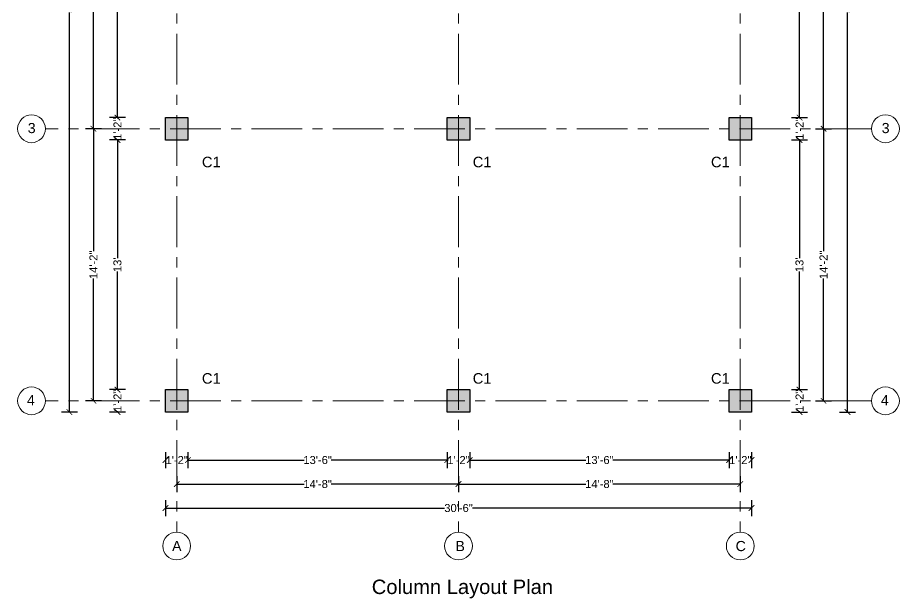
# Model space of a CAD drawing. Header units: inches. Extents: x 2970 to 17976, y 9207 to 14243.
# Drawn here: x 3723 to 4274, y 13517 to 13880 of the extents above; entities that cross this region are included whole.
import ezdxf

# ---------------------------------------------------------------- set-up
doc = ezdxf.new("R2010")
doc.units = ezdxf.units.IN
doc.header["$PDMODE"] = 34
doc.linetypes.add('CENTER', pattern=[50.8, 31.75, -6.35, 6.35, -6.35])
for name, color, linetype, lineweight in [('center line', 222, 'CENTER', 5), ('DIMENSION', 134, 'Continuous', 15), ('pillar', 40, 'Continuous', 30), ('stairs', 4, 'Continuous', 13), ('TEXT', 30, 'Continuous', 13)]:
    doc.layers.add(name, color=color, linetype=linetype, lineweight=lineweight)
doc.styles.get("Standard").update_dxf_attribs({"font": 'arial.ttf'})
doc.dimstyles.get("Standard").update_dxf_attribs({"dimtxt": 5, "dimasz": 3.5, "dimexe": 5, "dimexo": 3, "dimgap": 0.09, "dimtad": 0, "dimdec": 0, "dimzin": 0, "dimdsep": 46, "dimlunit": 4, "dimtxsty": 'Standard', "dimblk": 'ARCHTICK', "dimcen": 0.09, "dimadec": 0, "dimazin": 0, "dimtfac": 1, "dimtdec": 0, "dimtofl": 0, "dimtmove": 0, "dimatfit": 3, "dimfxl": 5, "dimfxlon": 1, "dimtolj": 1, "dimtzin": 0, "dimarcsym": 0})

# ---------------------------------------------------------------- blocks, each defined once
blk = doc.blocks.new('pillar')
h = blk.add_hatch(color=256)
h.dxf.hatch_style = 1
h.paths.add_polyline_path([(2623.04, 2262.43), (2637.04, 2262.43), (2637.04, 2276.43), (2623.04, 2276.43)])
blk.add_lwpolyline([(2623.04, 2276.43), (2637.04, 2276.43), (2637.04, 2262.43), (2623.04, 2262.43)], close=True)
blk = doc.blocks.new('_ArchTick')
at = {"color": 0, "linetype": 'ByBlock', "const_width": 0.15}
blk.add_lwpolyline([(-0.5, -0.5), (0.5, 0.5)], dxfattribs=at)
blk = doc.blocks.new('*D342')
at = {"layer": 'Defpoints', "color": 0, "transparency": 16777216}
for p in [(3815.63, 13633.71), (3829.63, 13633.71), (3829.63, 13603.71)]:
    blk.add_point(p, dxfattribs=at)
at = {"layer": 'DIMENSION', "color": 0, "lineweight": -2, "transparency": 16777216}
for p, q in [((3815.63, 13608.71), (3815.63, 13598.71)), ((3829.63, 13608.71), (3829.63, 13598.71)), ((3815.63, 13603.71), (3816.13, 13603.71)), ((3829.63, 13603.71), (3829.13, 13603.71))]:
    blk.add_line(p, q, dxfattribs=at)
at = {"layer": 'DIMENSION', "color": 0, "lineweight": -2, "transparency": 16777216, "xscale": 3.5, "yscale": 3.5, "zscale": 3.5, "rotation": 180}
blk.add_blockref('_ArchTick', (3815.63, 13603.71), dxfattribs=at)
at = {"layer": 'DIMENSION', "color": 0, "lineweight": -2, "transparency": 16777216, "xscale": 3.5, "yscale": 3.5, "zscale": 3.5}
blk.add_blockref('_ArchTick', (3829.63, 13603.71), dxfattribs=at)
at = {"layer": 'DIMENSION', "color": 0, "transparency": 16777216, "insert": (3822.63, 13603.71), "char_height": 5, "attachment_point": 5}
blk.add_mtext('\\A1;1\'-2"', dxfattribs=at)
blk = doc.blocks.new('*D343')
at = {"layer": 'Defpoints', "color": 0, "transparency": 16777216}
for p in [(3829.63, 13633.71), (3991.63, 13633.71), (3991.63, 13603.71)]:
    blk.add_point(p, dxfattribs=at)
at = {"layer": 'DIMENSION', "color": 0, "lineweight": -2, "transparency": 16777216}
for p, q in [((3829.63, 13608.71), (3829.63, 13598.71)), ((3991.63, 13608.71), (3991.63, 13598.71)), ((3829.63, 13603.71), (3902.19, 13603.71)), ((3991.63, 13603.71), (3919.08, 13603.71))]:
    blk.add_line(p, q, dxfattribs=at)
at = {"layer": 'DIMENSION', "color": 0, "lineweight": -2, "transparency": 16777216, "xscale": 3.5, "yscale": 3.5, "zscale": 3.5, "rotation": 180}
blk.add_blockref('_ArchTick', (3829.63, 13603.71), dxfattribs=at)
at = {"layer": 'DIMENSION', "color": 0, "lineweight": -2, "transparency": 16777216, "xscale": 3.5, "yscale": 3.5, "zscale": 3.5}
blk.add_blockref('_ArchTick', (3991.63, 13603.71), dxfattribs=at)
at = {"layer": 'DIMENSION', "color": 0, "transparency": 16777216, "insert": (3910.63, 13603.71), "char_height": 5, "attachment_point": 5}
blk.add_mtext('\\A1;13\'-6"', dxfattribs=at)
blk = doc.blocks.new('*D344')
at = {"layer": 'Defpoints', "color": 0, "transparency": 16777216}
for p in [(3991.63, 13633.71), (4005.63, 13633.71), (4005.63, 13603.71)]:
    blk.add_point(p, dxfattribs=at)
at = {"layer": 'DIMENSION', "color": 0, "lineweight": -2, "transparency": 16777216}
for p, q in [((3991.63, 13608.71), (3991.63, 13598.71)), ((4005.63, 13608.71), (4005.63, 13598.71)), ((3991.63, 13603.71), (3992.13, 13603.71)), ((4005.63, 13603.71), (4005.13, 13603.71))]:
    blk.add_line(p, q, dxfattribs=at)
at = {"layer": 'DIMENSION', "color": 0, "lineweight": -2, "transparency": 16777216, "xscale": 3.5, "yscale": 3.5, "zscale": 3.5, "rotation": 180}
blk.add_blockref('_ArchTick', (3991.63, 13603.71), dxfattribs=at)
at = {"layer": 'DIMENSION', "color": 0, "lineweight": -2, "transparency": 16777216, "xscale": 3.5, "yscale": 3.5, "zscale": 3.5}
blk.add_blockref('_ArchTick', (4005.63, 13603.71), dxfattribs=at)
at = {"layer": 'DIMENSION', "color": 0, "transparency": 16777216, "insert": (3998.63, 13603.71), "char_height": 5, "attachment_point": 5}
blk.add_mtext('\\A1;1\'-2"', dxfattribs=at)
blk = doc.blocks.new('*D345')
at = {"layer": 'Defpoints', "color": 0, "transparency": 16777216}
for p in [(4005.63, 13633.71), (4167.63, 13633.71), (4167.63, 13603.71)]:
    blk.add_point(p, dxfattribs=at)
at = {"layer": 'DIMENSION', "color": 0, "lineweight": -2, "transparency": 16777216}
for p, q in [((4005.63, 13608.71), (4005.63, 13598.71)), ((4167.63, 13608.71), (4167.63, 13598.71)), ((4005.63, 13603.71), (4078.19, 13603.71)), ((4167.63, 13603.71), (4095.08, 13603.71))]:
    blk.add_line(p, q, dxfattribs=at)
at = {"layer": 'DIMENSION', "color": 0, "lineweight": -2, "transparency": 16777216, "xscale": 3.5, "yscale": 3.5, "zscale": 3.5, "rotation": 180}
blk.add_blockref('_ArchTick', (4005.63, 13603.71), dxfattribs=at)
at = {"layer": 'DIMENSION', "color": 0, "lineweight": -2, "transparency": 16777216, "xscale": 3.5, "yscale": 3.5, "zscale": 3.5}
blk.add_blockref('_ArchTick', (4167.63, 13603.71), dxfattribs=at)
at = {"layer": 'DIMENSION', "color": 0, "transparency": 16777216, "insert": (4086.63, 13603.71), "char_height": 5, "attachment_point": 5}
blk.add_mtext('\\A1;13\'-6"', dxfattribs=at)
blk = doc.blocks.new('*D346')
at = {"layer": 'Defpoints', "color": 0, "transparency": 16777216}
for p in [(4167.63, 13633.71), (4181.63, 13633.71), (4181.63, 13603.71)]:
    blk.add_point(p, dxfattribs=at)
at = {"layer": 'DIMENSION', "color": 0, "lineweight": -2, "transparency": 16777216}
for p, q in [((4167.63, 13608.71), (4167.63, 13598.71)), ((4181.63, 13608.71), (4181.63, 13598.71)), ((4167.63, 13603.71), (4168.13, 13603.71)), ((4181.63, 13603.71), (4181.13, 13603.71))]:
    blk.add_line(p, q, dxfattribs=at)
at = {"layer": 'DIMENSION', "color": 0, "lineweight": -2, "transparency": 16777216, "xscale": 3.5, "yscale": 3.5, "zscale": 3.5, "rotation": 180}
blk.add_blockref('_ArchTick', (4167.63, 13603.71), dxfattribs=at)
at = {"layer": 'DIMENSION', "color": 0, "lineweight": -2, "transparency": 16777216, "xscale": 3.5, "yscale": 3.5, "zscale": 3.5}
blk.add_blockref('_ArchTick', (4181.63, 13603.71), dxfattribs=at)
at = {"layer": 'DIMENSION', "color": 0, "transparency": 16777216, "insert": (4174.63, 13603.71), "char_height": 5, "attachment_point": 5}
blk.add_mtext('\\A1;1\'-2"', dxfattribs=at)
blk = doc.blocks.new('*D347')
at = {"layer": 'Defpoints', "color": 0, "transparency": 16777216}
for p in [(3822.63, 13633.71), (3998.63, 13633.71), (3998.63, 13588.71)]:
    blk.add_point(p, dxfattribs=at)
at = {"layer": 'DIMENSION', "color": 0, "lineweight": -2, "transparency": 16777216}
for p, q in [((3822.63, 13593.71), (3822.63, 13583.71)), ((3998.63, 13593.71), (3998.63, 13583.71)), ((3822.63, 13588.71), (3902.19, 13588.71)), ((3998.63, 13588.71), (3919.08, 13588.71))]:
    blk.add_line(p, q, dxfattribs=at)
at = {"layer": 'DIMENSION', "color": 0, "lineweight": -2, "transparency": 16777216, "xscale": 3.5, "yscale": 3.5, "zscale": 3.5, "rotation": 180}
blk.add_blockref('_ArchTick', (3822.63, 13588.71), dxfattribs=at)
at = {"layer": 'DIMENSION', "color": 0, "lineweight": -2, "transparency": 16777216, "xscale": 3.5, "yscale": 3.5, "zscale": 3.5}
blk.add_blockref('_ArchTick', (3998.63, 13588.71), dxfattribs=at)
at = {"layer": 'DIMENSION', "color": 0, "transparency": 16777216, "insert": (3910.63, 13588.71), "char_height": 5, "attachment_point": 5}
blk.add_mtext('\\A1;14\'-8"', dxfattribs=at)
blk = doc.blocks.new('*D348')
at = {"layer": 'Defpoints', "color": 0, "transparency": 16777216}
for p in [(3998.63, 13633.71), (4174.63, 13633.71), (4174.63, 13588.71)]:
    blk.add_point(p, dxfattribs=at)
at = {"layer": 'DIMENSION', "color": 0, "lineweight": -2, "transparency": 16777216}
for p, q in [((3998.63, 13593.71), (3998.63, 13583.71)), ((4174.63, 13593.71), (4174.63, 13583.71)), ((3998.63, 13588.71), (4078.19, 13588.71)), ((4174.63, 13588.71), (4095.08, 13588.71))]:
    blk.add_line(p, q, dxfattribs=at)
at = {"layer": 'DIMENSION', "color": 0, "lineweight": -2, "transparency": 16777216, "xscale": 3.5, "yscale": 3.5, "zscale": 3.5, "rotation": 180}
blk.add_blockref('_ArchTick', (3998.63, 13588.71), dxfattribs=at)
at = {"layer": 'DIMENSION', "color": 0, "lineweight": -2, "transparency": 16777216, "xscale": 3.5, "yscale": 3.5, "zscale": 3.5}
blk.add_blockref('_ArchTick', (4174.63, 13588.71), dxfattribs=at)
at = {"layer": 'DIMENSION', "color": 0, "transparency": 16777216, "insert": (4086.63, 13588.71), "char_height": 5, "attachment_point": 5}
blk.add_mtext('\\A1;14\'-8"', dxfattribs=at)
blk = doc.blocks.new('*D349')
at = {"layer": 'Defpoints', "color": 0, "transparency": 16777216}
for p in [(3815.63, 13633.71), (4181.63, 13633.71), (4181.63, 13573.71)]:
    blk.add_point(p, dxfattribs=at)
at = {"layer": 'DIMENSION', "color": 0, "lineweight": -2, "transparency": 16777216}
for p, q in [((3815.63, 13578.71), (3815.63, 13568.71)), ((4181.63, 13578.71), (4181.63, 13568.71)), ((3815.63, 13573.71), (3989.96, 13573.71)), ((4181.63, 13573.71), (4007.31, 13573.71))]:
    blk.add_line(p, q, dxfattribs=at)
at = {"layer": 'DIMENSION', "color": 0, "lineweight": -2, "transparency": 16777216, "xscale": 3.5, "yscale": 3.5, "zscale": 3.5, "rotation": 180}
blk.add_blockref('_ArchTick', (3815.63, 13573.71), dxfattribs=at)
at = {"layer": 'DIMENSION', "color": 0, "lineweight": -2, "transparency": 16777216, "xscale": 3.5, "yscale": 3.5, "zscale": 3.5}
blk.add_blockref('_ArchTick', (4181.63, 13573.71), dxfattribs=at)
at = {"layer": 'DIMENSION', "color": 0, "transparency": 16777216, "insert": (3998.63, 13573.71), "char_height": 5, "attachment_point": 5}
blk.add_mtext('\\A1;30\'-6"', dxfattribs=at)
blk = doc.blocks.new('*D353')
at = {"layer": 'Defpoints', "color": 0, "transparency": 16777216}
for p in [(3815.63, 13966.71), (3785.63, 13817.71), (3815.63, 13817.71)]:
    blk.add_point(p, dxfattribs=at)
at = {"layer": 'DIMENSION', "color": 0, "lineweight": -2, "transparency": 16777216}
for p, q in [((3790.63, 13966.71), (3780.63, 13966.71)), ((3785.63, 13966.71), (3785.63, 13900.65)), ((3785.63, 13817.71), (3785.63, 13883.76)), ((3790.63, 13817.71), (3780.63, 13817.71))]:
    blk.add_line(p, q, dxfattribs=at)
at = {"layer": 'DIMENSION', "color": 0, "lineweight": -2, "transparency": 16777216, "xscale": 3.5, "yscale": 3.5, "zscale": 3.5}
for p, rotation in [((3785.63, 13966.71), 90), ((3785.63, 13817.71), 270)]:
    blk.add_blockref('_ArchTick', p, dxfattribs=dict(at, rotation=rotation))
at = {"layer": 'DIMENSION', "color": 0, "transparency": 16777216, "insert": (3785.63, 13892.21), "char_height": 5, "attachment_point": 5, "rotation": 90}
blk.add_mtext('\\A1;12\'-5"', dxfattribs=at)
blk = doc.blocks.new('*D354')
at = {"layer": 'Defpoints', "color": 0, "transparency": 16777216}
for p in [(3815.63, 13817.71), (3785.63, 13803.71), (3815.63, 13803.71)]:
    blk.add_point(p, dxfattribs=at)
at = {"layer": 'stairs', "color": 0, "lineweight": -2, "transparency": 16777216}
for p, q in [((3790.63, 13817.71), (3780.63, 13817.71)), ((3785.63, 13817.71), (3785.63, 13817.21)), ((3790.63, 13803.71), (3780.63, 13803.71)), ((3785.63, 13803.71), (3785.63, 13804.21))]:
    blk.add_line(p, q, dxfattribs=at)
at = {"layer": 'stairs', "color": 0, "lineweight": -2, "transparency": 16777216, "xscale": 3.5, "yscale": 3.5, "zscale": 3.5}
for p, rotation in [((3785.63, 13817.71), 90), ((3785.63, 13803.71), 270)]:
    blk.add_blockref('_ArchTick', p, dxfattribs=dict(at, rotation=rotation))
at = {"layer": 'stairs', "color": 0, "transparency": 16777216, "insert": (3785.63, 13810.71), "char_height": 5, "attachment_point": 5, "rotation": 90}
blk.add_mtext('\\A1;1\'-2"', dxfattribs=at)
blk = doc.blocks.new('*D355')
at = {"layer": 'Defpoints', "color": 0, "transparency": 16777216}
for p in [(3815.63, 13803.71), (3785.63, 13647.71), (3815.63, 13647.71)]:
    blk.add_point(p, dxfattribs=at)
at = {"layer": 'DIMENSION', "color": 0, "lineweight": -2, "transparency": 16777216}
for p, q in [((3790.63, 13803.71), (3780.63, 13803.71)), ((3785.63, 13803.71), (3785.63, 13729.8)), ((3785.63, 13647.71), (3785.63, 13721.61)), ((3790.63, 13647.71), (3780.63, 13647.71))]:
    blk.add_line(p, q, dxfattribs=at)
at = {"layer": 'DIMENSION', "color": 0, "lineweight": -2, "transparency": 16777216, "xscale": 3.5, "yscale": 3.5, "zscale": 3.5}
for p, rotation in [((3785.63, 13803.71), 90), ((3785.63, 13647.71), 270)]:
    blk.add_blockref('_ArchTick', p, dxfattribs=dict(at, rotation=rotation))
at = {"layer": 'DIMENSION', "color": 0, "transparency": 16777216, "insert": (3785.63, 13725.71), "char_height": 5, "attachment_point": 5, "rotation": 90}
blk.add_mtext("\\A1;13'", dxfattribs=at)
blk = doc.blocks.new('*D356')
at = {"layer": 'Defpoints', "color": 0, "transparency": 16777216}
for p in [(3815.63, 13647.71), (3785.63, 13633.71), (3815.63, 13633.71)]:
    blk.add_point(p, dxfattribs=at)
at = {"layer": 'DIMENSION', "color": 0, "lineweight": -2, "transparency": 16777216}
for p, q in [((3790.63, 13647.71), (3780.63, 13647.71)), ((3785.63, 13647.71), (3785.63, 13647.21)), ((3790.63, 13633.71), (3780.63, 13633.71)), ((3785.63, 13633.71), (3785.63, 13634.21))]:
    blk.add_line(p, q, dxfattribs=at)
at = {"layer": 'DIMENSION', "color": 0, "lineweight": -2, "transparency": 16777216, "xscale": 3.5, "yscale": 3.5, "zscale": 3.5}
for p, rotation in [((3785.63, 13647.71), 90), ((3785.63, 13633.71), 270)]:
    blk.add_blockref('_ArchTick', p, dxfattribs=dict(at, rotation=rotation))
at = {"layer": 'DIMENSION', "color": 0, "transparency": 16777216, "insert": (3785.63, 13640.71), "char_height": 5, "attachment_point": 5, "rotation": 90}
blk.add_mtext('\\A1;1\'-2"', dxfattribs=at)
blk = doc.blocks.new('*D358')
at = {"layer": 'Defpoints', "color": 0, "transparency": 16777216}
for p in [(3815.63, 13973.71), (3770.63, 13810.71), (3815.63, 13810.71)]:
    blk.add_point(p, dxfattribs=at)
at = {"layer": 'DIMENSION', "color": 0, "lineweight": -2, "transparency": 16777216}
for p, q in [((3775.63, 13973.71), (3765.63, 13973.71)), ((3770.63, 13973.71), (3770.63, 13900.65)), ((3770.63, 13810.71), (3770.63, 13883.76)), ((3775.63, 13810.71), (3765.63, 13810.71))]:
    blk.add_line(p, q, dxfattribs=at)
at = {"layer": 'DIMENSION', "color": 0, "lineweight": -2, "transparency": 16777216, "xscale": 3.5, "yscale": 3.5, "zscale": 3.5}
for p, rotation in [((3770.63, 13973.71), 90), ((3770.63, 13810.71), 270)]:
    blk.add_blockref('_ArchTick', p, dxfattribs=dict(at, rotation=rotation))
at = {"layer": 'DIMENSION', "color": 0, "transparency": 16777216, "insert": (3770.63, 13892.21), "char_height": 5, "attachment_point": 5, "rotation": 90}
blk.add_mtext('\\A1;13\'-7"', dxfattribs=at)
blk = doc.blocks.new('*D359')
at = {"layer": 'Defpoints', "color": 0, "transparency": 16777216}
for p in [(3815.63, 13810.71), (3770.63, 13640.71), (3815.63, 13640.71)]:
    blk.add_point(p, dxfattribs=at)
at = {"layer": 'DIMENSION', "color": 0, "lineweight": -2, "transparency": 16777216}
for p, q in [((3775.63, 13810.71), (3765.63, 13810.71)), ((3770.63, 13810.71), (3770.63, 13734.15)), ((3770.63, 13640.71), (3770.63, 13717.26)), ((3775.63, 13640.71), (3765.63, 13640.71))]:
    blk.add_line(p, q, dxfattribs=at)
at = {"layer": 'DIMENSION', "color": 0, "lineweight": -2, "transparency": 16777216, "xscale": 3.5, "yscale": 3.5, "zscale": 3.5}
for p, rotation in [((3770.63, 13810.71), 90), ((3770.63, 13640.71), 270)]:
    blk.add_blockref('_ArchTick', p, dxfattribs=dict(at, rotation=rotation))
at = {"layer": 'DIMENSION', "color": 0, "transparency": 16777216, "insert": (3770.63, 13725.71), "char_height": 5, "attachment_point": 5, "rotation": 90}
blk.add_mtext('\\A1;14\'-2"', dxfattribs=at)
blk = doc.blocks.new('*D360')
at = {"layer": 'Defpoints', "color": 0, "transparency": 16777216}
for p in [(3755.63, 14150.71), (3815.63, 14150.71), (3815.63, 13633.71)]:
    blk.add_point(p, dxfattribs=at)
at = {"layer": 'DIMENSION', "color": 0, "lineweight": -2, "transparency": 16777216}
for p, q in [((3760.63, 14150.71), (3750.63, 14150.71)), ((3755.63, 14150.71), (3755.63, 13900.99)), ((3755.63, 13633.71), (3755.63, 13883.43)), ((3760.63, 13633.71), (3750.63, 13633.71))]:
    blk.add_line(p, q, dxfattribs=at)
at = {"layer": 'DIMENSION', "color": 0, "lineweight": -2, "transparency": 16777216, "xscale": 3.5, "yscale": 3.5, "zscale": 3.5}
for p, rotation in [((3755.63, 14150.71), 90), ((3755.63, 13633.71), 270)]:
    blk.add_blockref('_ArchTick', p, dxfattribs=dict(at, rotation=rotation))
at = {"layer": 'DIMENSION', "color": 0, "transparency": 16777216, "insert": (3755.63, 13892.21), "char_height": 5, "attachment_point": 5, "rotation": 90}
blk.add_mtext('\\A1;43\'-1"', dxfattribs=at)
blk = doc.blocks.new('*D364')
at = {"layer": 'Defpoints', "color": 0, "transparency": 16777216}
for p in [(4181.63, 13966.71), (4181.63, 13817.71), (4211.63, 13817.71)]:
    blk.add_point(p, dxfattribs=at)
at = {"layer": 'DIMENSION', "color": 0, "lineweight": -2, "transparency": 16777216}
for p, q in [((4206.63, 13966.71), (4216.63, 13966.71)), ((4211.63, 13966.71), (4211.63, 13900.65)), ((4211.63, 13817.71), (4211.63, 13883.76)), ((4206.63, 13817.71), (4216.63, 13817.71))]:
    blk.add_line(p, q, dxfattribs=at)
at = {"layer": 'DIMENSION', "color": 0, "lineweight": -2, "transparency": 16777216, "xscale": 3.5, "yscale": 3.5, "zscale": 3.5}
for p, rotation in [((4211.63, 13966.71), 90), ((4211.63, 13817.71), 270)]:
    blk.add_blockref('_ArchTick', p, dxfattribs=dict(at, rotation=rotation))
at = {"layer": 'DIMENSION', "color": 0, "transparency": 16777216, "insert": (4211.63, 13892.21), "char_height": 5, "attachment_point": 5, "rotation": 90}
blk.add_mtext('\\A1;12\'-5"', dxfattribs=at)
blk = doc.blocks.new('*D365')
at = {"layer": 'Defpoints', "color": 0, "transparency": 16777216}
for p in [(4181.63, 13817.71), (4181.63, 13803.71), (4211.63, 13803.71)]:
    blk.add_point(p, dxfattribs=at)
at = {"layer": 'DIMENSION', "color": 0, "lineweight": -2, "transparency": 16777216}
for p, q in [((4206.63, 13817.71), (4216.63, 13817.71)), ((4211.63, 13817.71), (4211.63, 13817.21)), ((4206.63, 13803.71), (4216.63, 13803.71)), ((4211.63, 13803.71), (4211.63, 13804.21))]:
    blk.add_line(p, q, dxfattribs=at)
at = {"layer": 'DIMENSION', "color": 0, "lineweight": -2, "transparency": 16777216, "xscale": 3.5, "yscale": 3.5, "zscale": 3.5}
for p, rotation in [((4211.63, 13817.71), 90), ((4211.63, 13803.71), 270)]:
    blk.add_blockref('_ArchTick', p, dxfattribs=dict(at, rotation=rotation))
at = {"layer": 'DIMENSION', "color": 0, "transparency": 16777216, "insert": (4211.63, 13810.71), "char_height": 5, "attachment_point": 5, "rotation": 90}
blk.add_mtext('\\A1;1\'-2"', dxfattribs=at)
blk = doc.blocks.new('*D366')
at = {"layer": 'Defpoints', "color": 0, "transparency": 16777216}
for p in [(4181.63, 13803.71), (4181.63, 13647.71), (4211.63, 13647.71)]:
    blk.add_point(p, dxfattribs=at)
at = {"layer": 'DIMENSION', "color": 0, "lineweight": -2, "transparency": 16777216}
for p, q in [((4206.63, 13803.71), (4216.63, 13803.71)), ((4211.63, 13803.71), (4211.63, 13729.8)), ((4211.63, 13647.71), (4211.63, 13721.61)), ((4206.63, 13647.71), (4216.63, 13647.71))]:
    blk.add_line(p, q, dxfattribs=at)
at = {"layer": 'DIMENSION', "color": 0, "lineweight": -2, "transparency": 16777216, "xscale": 3.5, "yscale": 3.5, "zscale": 3.5}
for p, rotation in [((4211.63, 13803.71), 90), ((4211.63, 13647.71), 270)]:
    blk.add_blockref('_ArchTick', p, dxfattribs=dict(at, rotation=rotation))
at = {"layer": 'DIMENSION', "color": 0, "transparency": 16777216, "insert": (4211.63, 13725.71), "char_height": 5, "attachment_point": 5, "rotation": 90}
blk.add_mtext("\\A1;13'", dxfattribs=at)
blk = doc.blocks.new('*D367')
at = {"layer": 'Defpoints', "color": 0, "transparency": 16777216}
for p in [(4181.63, 13647.71), (4181.63, 13633.71), (4211.63, 13633.71)]:
    blk.add_point(p, dxfattribs=at)
at = {"layer": 'DIMENSION', "color": 0, "lineweight": -2, "transparency": 16777216}
for p, q in [((4206.63, 13647.71), (4216.63, 13647.71)), ((4211.63, 13647.71), (4211.63, 13647.21)), ((4206.63, 13633.71), (4216.63, 13633.71)), ((4211.63, 13633.71), (4211.63, 13634.21))]:
    blk.add_line(p, q, dxfattribs=at)
at = {"layer": 'DIMENSION', "color": 0, "lineweight": -2, "transparency": 16777216, "xscale": 3.5, "yscale": 3.5, "zscale": 3.5}
for p, rotation in [((4211.63, 13647.71), 90), ((4211.63, 13633.71), 270)]:
    blk.add_blockref('_ArchTick', p, dxfattribs=dict(at, rotation=rotation))
at = {"layer": 'DIMENSION', "color": 0, "transparency": 16777216, "insert": (4211.63, 13640.71), "char_height": 5, "attachment_point": 5, "rotation": 90}
blk.add_mtext('\\A1;1\'-2"', dxfattribs=at)
blk = doc.blocks.new('*D369')
at = {"layer": 'Defpoints', "color": 0, "transparency": 16777216}
for p in [(4181.63, 13973.71), (4181.63, 13810.71), (4226.63, 13810.71)]:
    blk.add_point(p, dxfattribs=at)
at = {"layer": 'DIMENSION', "color": 0, "lineweight": -2, "transparency": 16777216}
for p, q in [((4221.63, 13973.71), (4231.63, 13973.71)), ((4226.63, 13973.71), (4226.63, 13900.65)), ((4226.63, 13810.71), (4226.63, 13883.76)), ((4221.63, 13810.71), (4231.63, 13810.71))]:
    blk.add_line(p, q, dxfattribs=at)
at = {"layer": 'DIMENSION', "color": 0, "lineweight": -2, "transparency": 16777216, "xscale": 3.5, "yscale": 3.5, "zscale": 3.5}
for p, rotation in [((4226.63, 13973.71), 90), ((4226.63, 13810.71), 270)]:
    blk.add_blockref('_ArchTick', p, dxfattribs=dict(at, rotation=rotation))
at = {"layer": 'DIMENSION', "color": 0, "transparency": 16777216, "insert": (4226.63, 13892.21), "char_height": 5, "attachment_point": 5, "rotation": 90}
blk.add_mtext('\\A1;13\'-7"', dxfattribs=at)
blk = doc.blocks.new('*D370')
at = {"layer": 'Defpoints', "color": 0, "transparency": 16777216}
for p in [(4181.63, 13810.71), (4181.63, 13640.71), (4226.63, 13640.71)]:
    blk.add_point(p, dxfattribs=at)
at = {"layer": 'DIMENSION', "color": 0, "lineweight": -2, "transparency": 16777216}
for p, q in [((4221.63, 13810.71), (4231.63, 13810.71)), ((4226.63, 13810.71), (4226.63, 13734.15)), ((4226.63, 13640.71), (4226.63, 13717.26)), ((4221.63, 13640.71), (4231.63, 13640.71))]:
    blk.add_line(p, q, dxfattribs=at)
at = {"layer": 'DIMENSION', "color": 0, "lineweight": -2, "transparency": 16777216, "xscale": 3.5, "yscale": 3.5, "zscale": 3.5}
for p, rotation in [((4226.63, 13810.71), 90), ((4226.63, 13640.71), 270)]:
    blk.add_blockref('_ArchTick', p, dxfattribs=dict(at, rotation=rotation))
at = {"layer": 'DIMENSION', "color": 0, "transparency": 16777216, "insert": (4226.63, 13725.71), "char_height": 5, "attachment_point": 5, "rotation": 90}
blk.add_mtext('\\A1;14\'-2"', dxfattribs=at)
blk = doc.blocks.new('*D371')
at = {"layer": 'Defpoints', "color": 0, "transparency": 16777216}
for p in [(4181.63, 14150.71), (4181.63, 13633.71), (4241.63, 13633.71)]:
    blk.add_point(p, dxfattribs=at)
at = {"layer": 'DIMENSION', "color": 0, "lineweight": -2, "transparency": 16777216}
for p, q in [((4236.63, 14150.71), (4246.63, 14150.71)), ((4241.63, 14150.71), (4241.63, 13900.99)), ((4241.63, 13633.71), (4241.63, 13883.43)), ((4236.63, 13633.71), (4246.63, 13633.71))]:
    blk.add_line(p, q, dxfattribs=at)
at = {"layer": 'DIMENSION', "color": 0, "lineweight": -2, "transparency": 16777216, "xscale": 3.5, "yscale": 3.5, "zscale": 3.5}
for p, rotation in [((4241.63, 14150.71), 90), ((4241.63, 13633.71), 270)]:
    blk.add_blockref('_ArchTick', p, dxfattribs=dict(at, rotation=rotation))
at = {"layer": 'DIMENSION', "color": 0, "transparency": 16777216, "insert": (4241.63, 13892.21), "char_height": 5, "attachment_point": 5, "rotation": 90}
blk.add_mtext('\\A1;43\'-1"', dxfattribs=at)

msp = doc.modelspace()

# ---------------------------------------------------------------- linework, layer by layer
at = {"layer": 'center line'}
for p, q in [((3822.63, 14225.71), (3822.63, 13558.71)), ((3998.63, 14225.71), (3998.63, 13558.71)), ((4174.63, 14225.71), (4174.63, 13558.71)), ((4256.63, 13810.71), (3740.63, 13810.71)), ((4256.63, 13640.71), (3740.63, 13640.71))]:
    msp.add_line(p, q, dxfattribs=at)
at = {"layer": 'TEXT'}
for centre in [(3731.95, 13810.71), (4265.31, 13810.71), (3731.95, 13640.71), (4265.31, 13640.71), (3822.63, 13550.03), (3998.63, 13550.03), (4174.63, 13550.03)]:
    msp.add_circle(centre, 8.68, dxfattribs=at)

# ---------------------------------------------------------------- block references
at = {"layer": 'pillar'}
for p in [(1192.59, 11541.27), (1368.59, 11541.27), (1544.59, 11541.27), (1192.59, 11371.27), (1368.59, 11371.27), (1544.59, 11371.27)]:
    msp.add_blockref('pillar', p, dxfattribs=at)

# ---------------------------------------------------------------- texts
at = {"layer": 'TEXT', "attachment_point": 1}
for s, width, gutter_width, heights, insert, char_height in [('3', 8.081, 6.61, [4.76], (3729.59, 13814.35), 6.35), ('3', 8.081, 6.61, [4.76], (4262.95, 13814.35), 6.35), ('C1', 13.4722, 32.9, [0], (3838.37, 13793.24), 6.581), ('C1', 13.4722, 32.9, [0], (4007.52, 13793.24), 6.581), ('C1', 13.4722, 32.9, [0], (4156.31, 13793.24), 6.581), ('C1', 13.4722, 32.9, [0], (3838.37, 13658.03), 6.581), ('C1', 13.4722, 32.9, [0], (4007.52, 13658.03), 6.581), ('C1', 13.4722, 32.9, [0], (4156.31, 13658.03), 6.581), ('4', 8.081, 6.61, [4.76], (3729.09, 13644.34), 6.35), ('4', 8.081, 6.61, [4.76], (4262.45, 13644.34), 6.35), ('C', 8.081, 6.61, [4.76], (4171.73, 13553.15), 6.35), ('A', 8.081, 6.61, [4.76], (3819.73, 13553.15), 6.35), ('B', 8.081, 6.61, [4.76], (3996.7, 13553.16), 6.35), ('Column Layout Plan', 140.8605, 12.5, [0], (3944.46, 13529), 9)]:
    msp.add_mtext_dynamic_manual_height_columns(s, width=width, gutter_width=gutter_width, heights=heights, dxfattribs=dict(at, insert=insert, char_height=char_height))

# ---------------------------------------------------------------- dimensions: what is measured, and where the dimension line sits
at = {"layer": 'DIMENSION'}
for p1, p2, distance, picture, middle in [((3815.63, 13633.71), (3815.63, 14150.71), 60, '*D360', (3755.63, 13892.21)), ((4181.63, 14150.71), (4181.63, 13633.71), 60, '*D371', (4241.63, 13892.21)), ((3815.63, 13633.71), (3829.63, 13633.71), -30, '*D342', (3822.63, 13603.71)), ((3815.63, 13633.71), (4181.63, 13633.71), -60, '*D349', (3998.63, 13573.71)), ((3822.63, 13633.71), (3998.63, 13633.71), -45, '*D347', (3910.63, 13588.71))]:
    dim = msp.add_aligned_dim(p1=p1, p2=p2, distance=distance, dimstyle='Standard', dxfattribs=at)
    dim.commit()
    dim.dimension.update_dxf_attribs({"geometry": picture, "text_midpoint": middle})
for base, p1, p2, angle, picture, middle in [((3770.63, 13810.71), (3815.63, 13973.71), (3815.63, 13810.71), 90, '*D358', (3770.63, 13892.21)), ((4226.63, 13810.71), (4181.63, 13973.71), (4181.63, 13810.71), 90, '*D369', (4226.63, 13892.21)), ((3785.63, 13817.71), (3815.63, 13966.71), (3815.63, 13817.71), 90, '*D353', (3785.63, 13892.21)), ((4211.63, 13817.71), (4181.63, 13966.71), (4181.63, 13817.71), 90, '*D364', (4211.63, 13892.21)), ((4211.63, 13803.71), (4181.63, 13817.71), (4181.63, 13803.71), 90, '*D365', (4211.63, 13810.71)), ((3770.63, 13640.71), (3815.63, 13810.71), (3815.63, 13640.71), 90, '*D359', (3770.63, 13725.71)), ((4226.63, 13640.71), (4181.63, 13810.71), (4181.63, 13640.71), 90, '*D370', (4226.63, 13725.71)), ((3785.63, 13647.71), (3815.63, 13803.71), (3815.63, 13647.71), 90, '*D355', (3785.63, 13725.71)), ((4211.63, 13647.71), (4181.63, 13803.71), (4181.63, 13647.71), 90, '*D366', (4211.63, 13725.71)), ((3785.63, 13633.71), (3815.63, 13647.71), (3815.63, 13633.71), 90, '*D356', (3785.63, 13640.71)), ((4211.63, 13633.71), (4181.63, 13647.71), (4181.63, 13633.71), 90, '*D367', (4211.63, 13640.71)), ((3991.63, 13603.71), (3829.63, 13633.71), (3991.63, 13633.71), 180, '*D343', (3910.63, 13603.71)), ((4005.63, 13603.71), (3991.63, 13633.71), (4005.63, 13633.71), 180, '*D344', (3998.63, 13603.71)), ((4174.63, 13588.71), (3998.63, 13633.71), (4174.63, 13633.71), 180, '*D348', (4086.63, 13588.71)), ((4167.63, 13603.71), (4005.63, 13633.71), (4167.63, 13633.71), 180, '*D345', (4086.63, 13603.71)), ((4181.63, 13603.71), (4167.63, 13633.71), (4181.63, 13633.71), 180, '*D346', (4174.63, 13603.71))]:
    dim = msp.add_linear_dim(base=base, p1=p1, p2=p2, angle=angle, dimstyle='Standard', override={"dimtmove": 1}, dxfattribs=at)
    dim.commit()
    dim.dimension.update_dxf_attribs({"geometry": picture, "text_midpoint": middle})
at = {"layer": 'stairs'}
dim = msp.add_linear_dim(base=(3785.63, 13803.71), p1=(3815.63, 13817.71), p2=(3815.63, 13803.71), angle=90, dimstyle='Standard', override={"dimtmove": 1}, dxfattribs=at)
dim.commit()
dim.dimension.update_dxf_attribs({"geometry": '*D354', "text_midpoint": (3785.63, 13810.71)})

doc.saveas('drawing.dxf')
